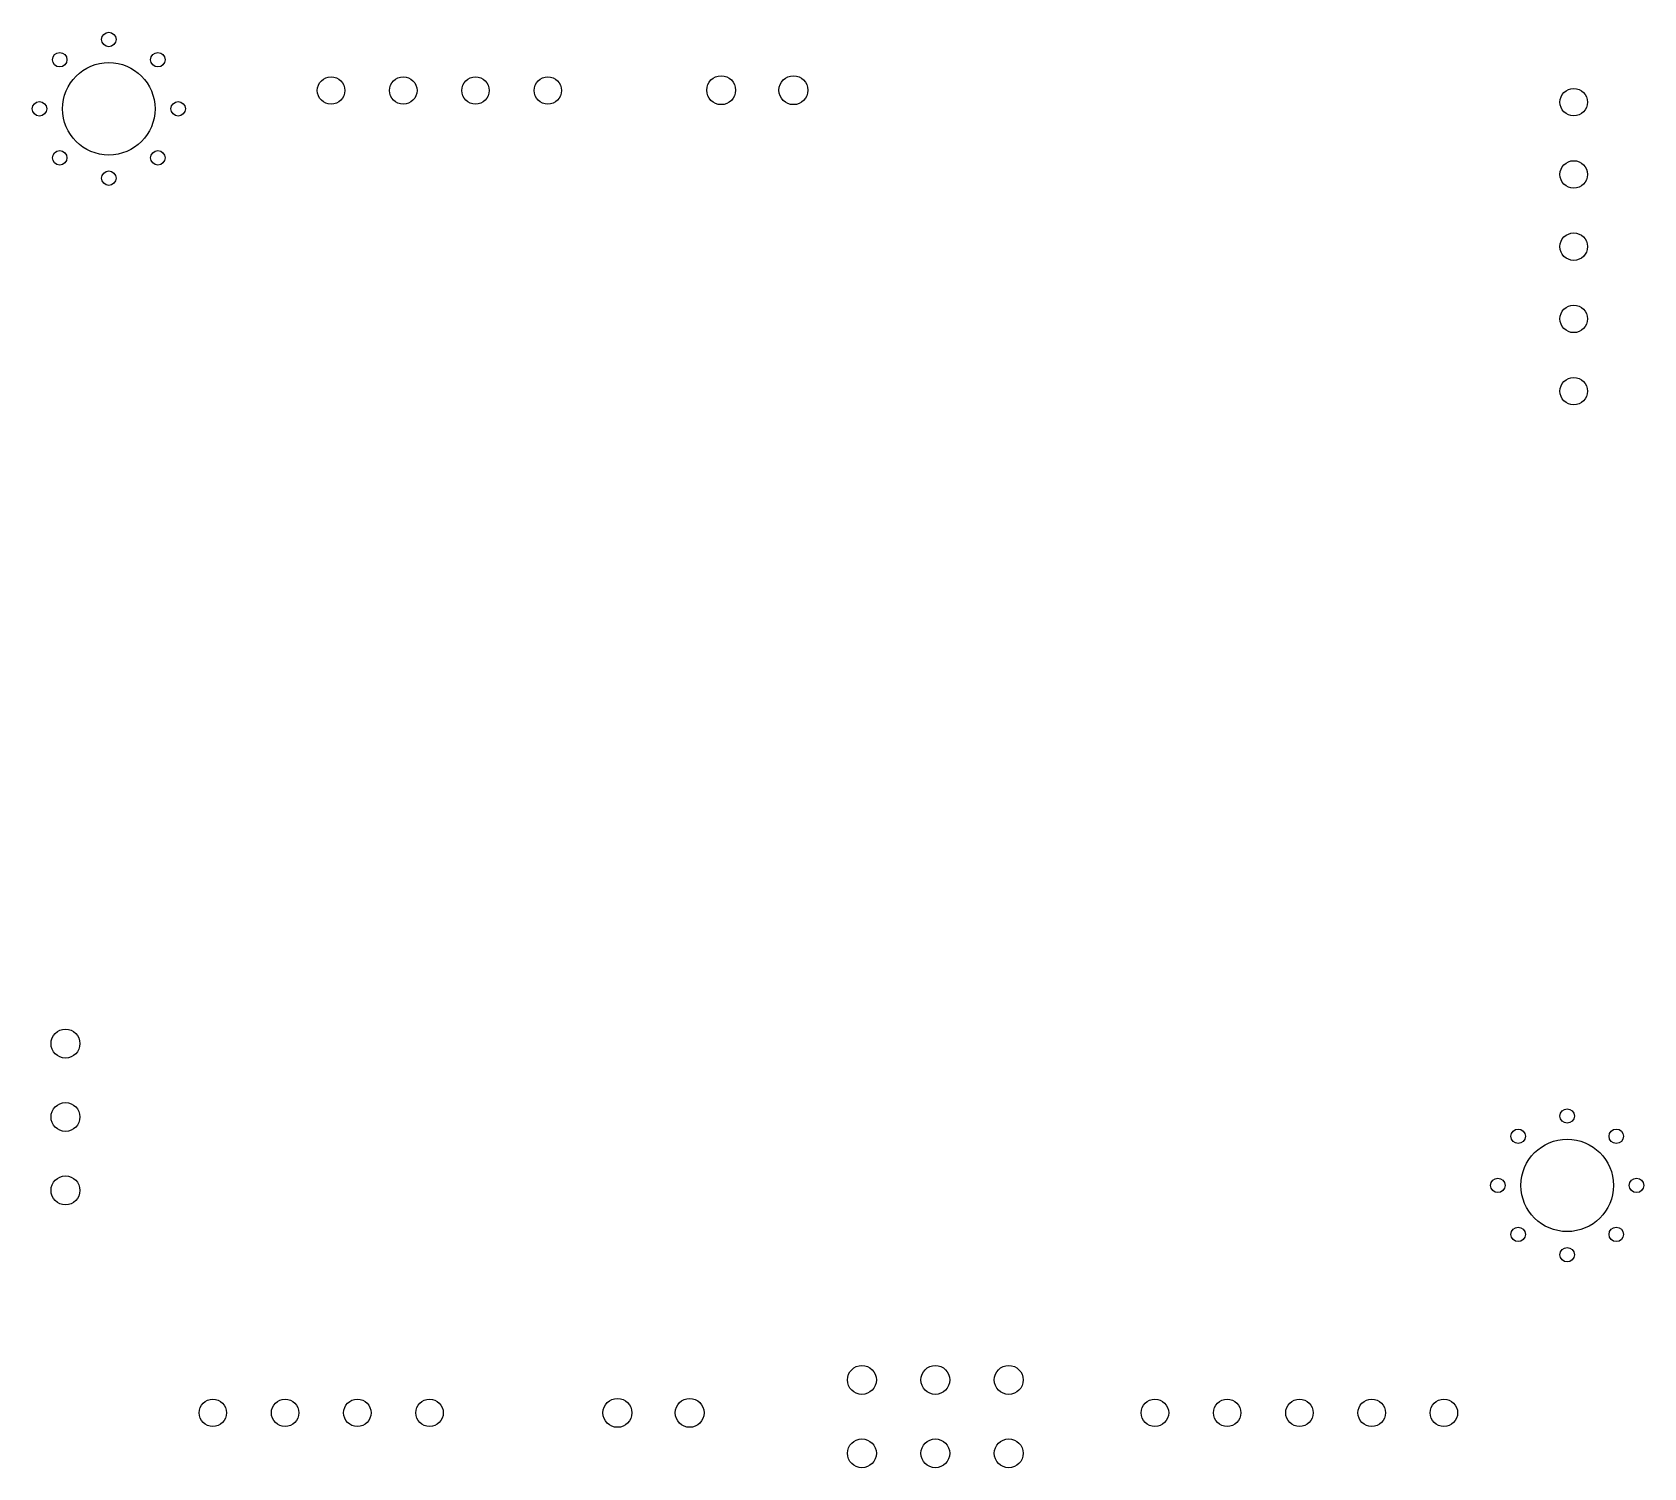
# Model space of a CAD drawing. Extents: x 71 to 126.7, y -86.6 to -36.9.
import ezdxf

# ---------------------------------------------------------------- set-up
doc = ezdxf.new("R2010")
doc.units = 0
doc.layers.add('BLACK', color=7, linetype='CONTINUOUS')

msp = doc.modelspace()

# ---------------------------------------------------------------- linework, layer by layer
at = {"layer": 'BLACK'}
for centre, radius in [((73.6, -37.189), 0.25), ((71.9029, -37.8919), 0.25), ((75.2971, -37.8919), 0.25), ((73.6, -39.589), 1.6), ((94.79, -38.945), 0.5), ((97.29, -38.945), 0.5), ((81.29, -38.955), 0.475), ((83.79, -38.955), 0.475), ((86.29, -38.955), 0.475), ((88.79, -38.955), 0.475), ((124.29, -39.36), 0.475), ((71.2, -39.589), 0.25), ((76, -39.589), 0.25), ((71.9029, -41.2861), 0.25), ((75.2971, -41.2861), 0.25), ((73.6, -41.989), 0.25), ((124.29, -41.86), 0.475), ((124.29, -44.36), 0.475), ((124.29, -46.86), 0.475), ((124.29, -49.36), 0.475), ((72.1, -71.94), 0.5), ((72.1, -74.48), 0.5), ((124.065, -74.4461), 0.25), ((122.368, -75.149), 0.25), ((124.065, -76.8461), 1.6), ((125.762, -75.149), 0.25), ((72.1, -77.02), 0.5), ((121.665, -76.8461), 0.25), ((126.465, -76.8461), 0.25), ((122.368, -78.5431), 0.25), ((125.762, -78.5431), 0.25), ((124.065, -79.2461), 0.25), ((99.66, -83.58), 0.5), ((102.2, -83.58), 0.5), ((104.74, -83.58), 0.5), ((77.2, -84.72), 0.475), ((79.7, -84.72), 0.475), ((82.2, -84.72), 0.475), ((84.7, -84.72), 0.475), ((91.2, -84.72), 0.5), ((93.7, -84.72), 0.5), ((109.8, -84.72), 0.475), ((112.3, -84.72), 0.475), ((114.8, -84.72), 0.475), ((117.3, -84.72), 0.475), ((119.8, -84.72), 0.475), ((99.66, -86.12), 0.5), ((102.2, -86.12), 0.5), ((104.74, -86.12), 0.5)]:
    msp.add_circle(centre, radius, dxfattribs=at)

doc.saveas('drawing.dxf')
